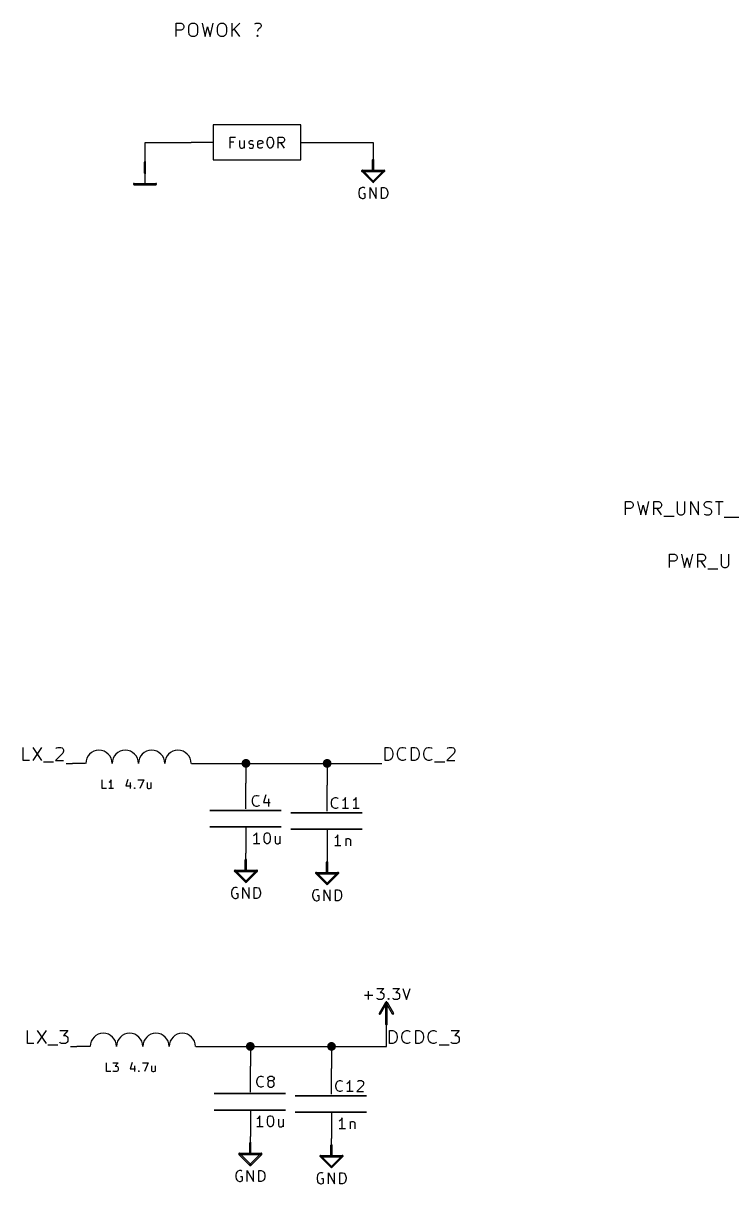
# Model space of a CAD drawing. Extents: x 12 to 829, y -582 to -12.
# Drawn here: x 26 to 108.1, y -533.8 to -399.5 of the extents above; entities that cross this region are included whole.
import ezdxf

# ---------------------------------------------------------------- set-up
doc = ezdxf.new("R2010")
doc.units = 0
doc.header["$MEASUREMENT"] = 0
doc.layers.add('BLACK', color=7, linetype='CONTINUOUS')

msp = doc.modelspace()

# ---------------------------------------------------------------- linework, layer by layer
at = {"layer": 'Black'}
for p, q in [((43.7388, -400.99), (43.7388, -399.466)), ((43.7388, -399.466), (44.323, -399.466)), ((44.323, -400.279), (43.7388, -400.279)), ((44.323, -399.466), (44.4754, -399.542)), ((44.4754, -400.202), (44.323, -400.279)), ((44.4754, -399.542), (44.5516, -399.618)), ((44.5516, -400.126), (44.4754, -400.202)), ((44.5516, -399.618), (44.6278, -399.771)), ((44.6278, -399.974), (44.5516, -400.126)), ((44.6278, -399.771), (44.6278, -399.974)), ((45.1866, -399.974), (45.2628, -399.694)), ((45.1866, -400.482), (45.1866, -399.974)), ((45.2628, -399.694), (45.4152, -399.542)), ((45.4152, -399.542), (45.5676, -399.466)), ((45.5676, -399.466), (45.847, -399.466)), ((45.847, -399.466), (45.9994, -399.542)), ((45.9994, -399.542), (46.1518, -399.694)), ((46.1518, -399.694), (46.2026, -399.974)), ((46.2026, -399.974), (46.2026, -400.482)), ((46.736, -399.466), (47.0916, -400.99)), ((47.0916, -400.99), (47.371, -399.898)), ((47.371, -399.898), (47.6758, -400.99)), ((47.6758, -400.99), (48.0314, -399.466)), ((48.5394, -399.974), (48.6156, -399.694)), ((48.5394, -400.482), (48.5394, -399.974)), ((48.6156, -399.694), (48.768, -399.542)), ((48.768, -399.542), (48.9204, -399.466)), ((48.9204, -399.466), (49.1998, -399.466)), ((49.1998, -399.466), (49.3522, -399.542)), ((49.3522, -399.542), (49.5046, -399.694)), ((49.5046, -399.694), (49.5554, -399.974)), ((49.5554, -399.974), (49.5554, -400.482)), ((50.2158, -400.99), (50.2158, -399.466)), ((51.1048, -399.466), (50.2158, -400.329)), ((51.1048, -400.99), (50.4444, -400.126)), ((52.832, -399.542), (52.9844, -399.466)), ((52.9844, -399.466), (53.34, -399.466)), ((53.213, -400.202), (53.1368, -400.329)), ((53.1368, -400.329), (53.1368, -400.406)), ((53.2892, -400.126), (53.213, -400.202)), ((53.4162, -400.05), (53.2892, -400.126)), ((53.34, -399.466), (53.4924, -399.542)), ((53.4924, -399.974), (53.4162, -400.05)), ((53.4924, -399.542), (53.5686, -399.694)), ((53.5686, -399.821), (53.4924, -399.974)), ((53.5686, -399.694), (53.5686, -399.821)), ((45.2628, -400.787), (45.1866, -400.482)), ((45.4152, -400.914), (45.2628, -400.787)), ((45.5676, -400.99), (45.4152, -400.914)), ((45.847, -400.99), (45.5676, -400.99)), ((45.9994, -400.914), (45.847, -400.99)), ((46.1518, -400.787), (45.9994, -400.914)), ((46.2026, -400.482), (46.1518, -400.787)), ((48.6156, -400.787), (48.5394, -400.482)), ((48.768, -400.914), (48.6156, -400.787)), ((48.9204, -400.99), (48.768, -400.914)), ((49.1998, -400.99), (48.9204, -400.99)), ((49.3522, -400.914), (49.1998, -400.99)), ((49.5046, -400.787), (49.3522, -400.914)), ((49.5554, -400.482), (49.5046, -400.787)), ((53.0606, -400.914), (53.1368, -400.837)), ((53.1368, -400.99), (53.0606, -400.914)), ((53.1368, -400.837), (53.213, -400.914)), ((53.1368, -400.837), (53.1368, -400.99)), ((53.213, -400.914), (53.1368, -400.99)), ((48.006, -411.226), (48.006, -415.29)), ((58.166, -411.226), (48.006, -411.226)), ((58.166, -415.29), (58.166, -411.226)), ((40.132, -415.544), (40.132, -413.258)), ((40.132, -413.258), (45.466, -413.258)), ((47.9552, -413.258), (45.466, -413.258)), ((49.9872, -413.918), (49.9872, -412.648)), ((49.9872, -412.648), (50.5968, -412.648)), ((50.419, -413.233), (49.9872, -413.233)), ((51.0794, -413.055), (51.0794, -413.715)), ((51.0794, -413.715), (51.1302, -413.842)), ((51.6128, -413.055), (51.6128, -413.918)), ((52.1716, -413.233), (52.2224, -413.131)), ((52.1716, -413.309), (52.1716, -413.233)), ((52.2224, -413.436), (52.1716, -413.309)), ((52.2224, -413.131), (52.3494, -413.055)), ((52.3494, -413.487), (52.2224, -413.436)), ((52.3494, -413.055), (52.5272, -413.055)), ((52.5272, -413.487), (52.3494, -413.487)), ((52.5272, -413.055), (52.6542, -413.131)), ((52.6542, -413.537), (52.5272, -413.487)), ((52.705, -413.664), (52.6542, -413.537)), ((52.6542, -413.842), (52.705, -413.715)), ((52.705, -413.715), (52.705, -413.664)), ((53.1876, -413.233), (53.2384, -413.131)), ((53.1876, -413.715), (53.1876, -413.233)), ((53.7718, -413.36), (53.1876, -413.487)), ((53.2384, -413.842), (53.1876, -413.715)), ((53.2384, -413.131), (53.3654, -413.055)), ((53.3654, -413.055), (53.594, -413.055)), ((53.594, -413.055), (53.721, -413.131)), ((53.721, -413.131), (53.7718, -413.233)), ((53.7718, -413.233), (53.7718, -413.36)), ((54.2798, -413.131), (54.3306, -412.877)), ((54.2798, -413.436), (54.2798, -413.131)), ((54.3306, -413.664), (54.2798, -413.436)), ((54.3306, -412.877), (54.3814, -412.75)), ((54.3814, -413.791), (54.3306, -413.664)), ((54.3814, -412.75), (54.4576, -412.699)), ((54.4576, -412.699), (54.5592, -412.648)), ((54.5592, -412.648), (54.6862, -412.648)), ((54.6862, -412.648), (54.8132, -412.699)), ((54.8132, -412.699), (54.864, -412.75)), ((54.864, -412.75), (54.9402, -412.877)), ((54.9402, -413.664), (54.864, -413.791)), ((54.9402, -412.877), (54.991, -413.131)), ((54.991, -413.436), (54.9402, -413.664)), ((54.991, -413.131), (54.991, -413.436)), ((55.5498, -413.918), (55.5498, -412.648)), ((55.5498, -412.648), (56.0324, -412.648)), ((56.0324, -413.309), (55.5498, -413.309)), ((56.261, -413.918), (55.8546, -413.309)), ((56.0324, -412.648), (56.1594, -412.699)), ((56.1594, -413.233), (56.0324, -413.309)), ((56.1594, -412.699), (56.2102, -412.75)), ((56.2102, -413.182), (56.1594, -413.233)), ((56.2102, -412.75), (56.261, -412.877)), ((56.261, -413.055), (56.2102, -413.182)), ((56.261, -412.877), (56.261, -413.055)), ((58.2168, -413.258), (60.706, -413.258)), ((60.706, -413.258), (66.548, -413.258)), ((66.548, -413.258), (66.548, -415.29)), ((51.1302, -413.842), (51.2572, -413.918)), ((51.2572, -413.918), (51.435, -413.918)), ((51.435, -413.918), (51.562, -413.842)), ((51.562, -413.842), (51.6128, -413.791)), ((52.1716, -413.842), (52.2732, -413.918)), ((52.2732, -413.918), (52.5272, -413.918)), ((52.5272, -413.918), (52.6542, -413.842)), ((53.3654, -413.918), (53.2384, -413.842)), ((53.594, -413.918), (53.3654, -413.918)), ((53.721, -413.842), (53.594, -413.918)), ((54.4576, -413.842), (54.3814, -413.791)), ((54.5592, -413.918), (54.4576, -413.842)), ((54.6862, -413.918), (54.5592, -413.918)), ((54.8132, -413.842), (54.6862, -413.918)), ((54.864, -413.791), (54.8132, -413.842)), ((40.0558, -416.814), (40.0558, -415.544)), ((40.132, -418.084), (40.132, -415.544)), ((40.2082, -416.814), (40.2082, -415.544)), ((48.006, -415.29), (58.166, -415.29)), ((66.4718, -416.56), (66.4718, -415.29)), ((66.6242, -416.56), (66.6242, -415.29)), ((66.4972, -417.881), (65.2272, -416.611)), ((65.278, -416.484), (66.548, -416.484)), ((65.278, -416.636), (66.548, -416.636)), ((66.5988, -417.779), (65.3288, -416.509)), ((67.7672, -416.509), (66.4972, -417.779)), ((66.548, -416.484), (67.818, -416.484)), ((66.548, -416.636), (67.818, -416.636)), ((67.8688, -416.611), (66.5988, -417.881)), ((38.862, -418.008), (41.402, -418.008)), ((38.862, -418.16), (41.402, -418.16)), ((64.9224, -418.795), (64.8716, -419.024)), ((64.8716, -419.024), (64.8716, -419.202)), ((64.9732, -418.668), (64.9224, -418.795)), ((65.1002, -418.541), (64.9732, -418.668)), ((65.278, -418.49), (65.1002, -418.541)), ((65.4558, -418.49), (65.278, -418.49)), ((65.5828, -418.541), (65.4558, -418.49)), ((66.1924, -419.76), (66.1924, -418.49)), ((66.1924, -418.49), (66.9036, -419.76)), ((66.9036, -419.76), (66.9036, -418.49)), ((67.5132, -419.76), (67.5132, -418.49)), ((67.5132, -418.49), (67.818, -418.49)), ((67.818, -418.49), (67.9958, -418.541)), ((67.9958, -418.541), (68.1228, -418.668)), ((68.1228, -418.668), (68.1736, -418.795)), ((68.1736, -418.795), (68.2244, -419.024)), ((68.2244, -419.024), (68.2244, -419.202)), ((64.8716, -419.202), (64.9224, -419.456)), ((64.9224, -419.456), (64.9732, -419.557)), ((64.9732, -419.557), (65.1002, -419.684)), ((65.1002, -419.684), (65.278, -419.76)), ((65.278, -419.76), (65.405, -419.76)), ((65.6336, -419.202), (65.405, -419.202)), ((65.405, -419.76), (65.5828, -419.684)), ((65.5828, -419.684), (65.6336, -419.633)), ((65.6336, -419.633), (65.6336, -419.202)), ((67.818, -419.76), (67.5132, -419.76)), ((67.9958, -419.684), (67.818, -419.76)), ((68.1228, -419.557), (67.9958, -419.684)), ((68.1736, -419.456), (68.1228, -419.557)), ((68.2244, -419.202), (68.1736, -419.456)), ((95.758, -456.362), (95.758, -454.838)), ((95.758, -454.838), (96.3422, -454.838)), ((96.3422, -454.838), (96.4946, -454.914)), ((96.4946, -454.914), (96.5708, -454.99)), ((96.5708, -454.99), (96.647, -455.143)), ((96.647, -455.346), (96.5708, -455.498)), ((96.647, -455.143), (96.647, -455.346)), ((97.155, -454.838), (97.5106, -456.362)), ((97.5106, -456.362), (97.79, -455.27)), ((97.79, -455.27), (98.0948, -456.362)), ((98.0948, -456.362), (98.4504, -454.838)), ((99.0346, -456.362), (99.0346, -454.838)), ((99.0346, -454.838), (99.6188, -454.838)), ((99.6188, -454.838), (99.7712, -454.914)), ((99.7712, -454.914), (99.8474, -454.99)), ((99.8474, -454.99), (99.9236, -455.143)), ((99.9236, -455.346), (99.8474, -455.498)), ((99.9236, -455.143), (99.9236, -455.346)), ((101.727, -454.838), (101.727, -456.082)), ((102.616, -456.082), (102.616, -454.838)), ((103.327, -456.362), (103.327, -454.838)), ((103.327, -454.838), (104.216, -456.362)), ((104.216, -456.362), (104.216, -454.838)), ((104.851, -455.143), (104.927, -454.99)), ((104.851, -455.27), (104.851, -455.143)), ((104.927, -455.422), (104.851, -455.27)), ((104.927, -454.99), (105.004, -454.914)), ((105.004, -454.914), (105.156, -454.838)), ((105.156, -454.838), (105.512, -454.838)), ((105.512, -454.838), (105.74, -454.914)), ((106.172, -454.838), (107.036, -454.838)), ((106.604, -456.362), (106.604, -454.838)), ((96.3422, -455.651), (95.758, -455.651)), ((96.4946, -455.574), (96.3422, -455.651)), ((96.5708, -455.498), (96.4946, -455.574)), ((99.6188, -455.651), (99.0346, -455.651)), ((99.9236, -456.362), (99.4156, -455.651)), ((99.7712, -455.574), (99.6188, -455.651)), ((99.8474, -455.498), (99.7712, -455.574)), ((100.203, -456.514), (101.371, -456.514)), ((101.727, -456.082), (101.803, -456.209)), ((101.803, -456.209), (101.879, -456.286)), ((101.879, -456.286), (102.032, -456.362)), ((102.032, -456.362), (102.311, -456.362)), ((102.311, -456.362), (102.464, -456.286)), ((102.464, -456.286), (102.54, -456.209)), ((102.54, -456.209), (102.616, -456.082)), ((104.851, -456.286), (105.08, -456.362)), ((105.004, -455.498), (104.927, -455.422)), ((105.156, -455.574), (105.004, -455.498)), ((105.08, -456.362), (105.435, -456.362)), ((105.435, -455.651), (105.156, -455.574)), ((105.588, -455.701), (105.435, -455.651)), ((105.435, -456.362), (105.588, -456.286)), ((105.664, -455.778), (105.588, -455.701)), ((105.588, -456.286), (105.664, -456.209)), ((105.74, -455.93), (105.664, -455.778)), ((105.664, -456.209), (105.74, -456.082)), ((105.74, -456.082), (105.74, -455.93)), ((109.728, -456.692), (107.188, -456.692)), ((100.838, -462.458), (100.838, -460.934)), ((100.838, -460.934), (101.422, -460.934)), ((101.422, -461.747), (100.838, -461.747)), ((101.422, -460.934), (101.575, -461.01)), ((101.575, -461.67), (101.422, -461.747)), ((101.575, -461.01), (101.651, -461.086)), ((101.651, -461.594), (101.575, -461.67)), ((101.651, -461.086), (101.727, -461.239)), ((101.727, -461.442), (101.651, -461.594)), ((101.727, -461.239), (101.727, -461.442)), ((102.235, -460.934), (102.591, -462.458)), ((102.591, -462.458), (102.87, -461.366)), ((102.87, -461.366), (103.175, -462.458)), ((103.175, -462.458), (103.53, -460.934)), ((104.115, -462.458), (104.115, -460.934)), ((104.115, -460.934), (104.699, -460.934)), ((104.699, -461.747), (104.115, -461.747)), ((105.004, -462.458), (104.496, -461.747)), ((104.699, -460.934), (104.851, -461.01)), ((104.851, -461.67), (104.699, -461.747)), ((104.851, -461.01), (104.927, -461.086)), ((104.927, -461.594), (104.851, -461.67)), ((104.927, -461.086), (105.004, -461.239)), ((105.004, -461.442), (104.927, -461.594)), ((105.004, -461.239), (105.004, -461.442)), ((106.807, -460.934), (106.807, -462.178)), ((107.696, -462.178), (107.696, -460.934)), ((105.283, -462.61), (106.451, -462.61)), ((106.807, -462.178), (106.883, -462.305)), ((106.883, -462.305), (106.959, -462.382)), ((106.959, -462.382), (107.112, -462.458)), ((107.112, -462.458), (107.391, -462.458)), ((107.391, -462.458), (107.544, -462.382)), ((107.544, -462.382), (107.62, -462.305)), ((107.62, -462.305), (107.696, -462.178)), ((26.035, -484.81), (26.035, -483.286)), ((27.1526, -483.286), (28.1686, -484.81)), ((28.1686, -483.286), (27.1526, -484.81)), ((29.8196, -483.438), (29.8958, -483.362)), ((29.8958, -483.362), (30.0482, -483.286)), ((30.0482, -483.286), (30.4038, -483.286)), ((30.4038, -483.286), (30.5562, -483.362)), ((30.5562, -483.362), (30.6324, -483.438)), ((30.6324, -483.438), (30.7086, -483.591)), ((30.7086, -483.591), (30.7086, -483.718)), ((67.9196, -484.81), (67.9196, -483.286)), ((67.9196, -483.286), (68.3006, -483.286)), ((68.3006, -483.286), (68.5038, -483.362)), ((68.5038, -483.362), (68.6562, -483.514)), ((68.6562, -483.514), (68.7324, -483.641)), ((69.4436, -483.641), (69.5198, -483.514)), ((69.5198, -483.514), (69.6722, -483.362)), ((69.6722, -483.362), (69.8754, -483.286)), ((69.8754, -483.286), (70.0278, -483.286)), ((70.0278, -483.286), (70.2564, -483.362)), ((70.2564, -483.362), (70.3326, -483.438)), ((70.9676, -484.81), (70.9676, -483.286)), ((70.9676, -483.286), (71.3486, -483.286)), ((71.3486, -483.286), (71.5518, -483.362)), ((71.5518, -483.362), (71.7042, -483.514)), ((71.7042, -483.514), (71.7804, -483.641)), ((72.4916, -483.641), (72.5678, -483.514)), ((72.5678, -483.514), (72.7202, -483.362)), ((72.7202, -483.362), (72.9234, -483.286)), ((72.9234, -483.286), (73.0758, -483.286)), ((73.0758, -483.286), (73.3044, -483.362)), ((73.3044, -483.362), (73.3806, -483.438)), ((75.1078, -483.438), (75.184, -483.362)), ((75.184, -483.362), (75.3364, -483.286)), ((75.3364, -483.286), (75.692, -483.286)), ((75.692, -483.286), (75.8444, -483.362)), ((75.8444, -483.362), (75.9206, -483.438)), ((75.9206, -483.438), (75.9968, -483.591)), ((75.9968, -483.591), (75.9968, -483.718)), ((26.7716, -484.81), (26.035, -484.81)), ((28.3718, -484.962), (29.5402, -484.962)), ((30.6324, -483.946), (29.7688, -484.81)), ((29.7688, -484.81), (30.7086, -484.81)), ((30.7086, -483.718), (30.6324, -483.946)), ((68.3006, -484.81), (67.9196, -484.81)), ((68.5038, -484.734), (68.3006, -484.81)), ((68.6562, -484.607), (68.5038, -484.734)), ((68.7324, -484.454), (68.6562, -484.607)), ((68.7324, -483.641), (68.8086, -483.946)), ((68.8086, -484.149), (68.7324, -484.454)), ((68.8086, -483.946), (68.8086, -484.149)), ((69.3674, -483.946), (69.4436, -483.641)), ((69.3674, -484.149), (69.3674, -483.946)), ((69.4436, -484.454), (69.3674, -484.149)), ((69.5198, -484.607), (69.4436, -484.454)), ((69.6722, -484.734), (69.5198, -484.607)), ((69.8754, -484.81), (69.6722, -484.734)), ((70.0278, -484.81), (69.8754, -484.81)), ((70.2564, -484.734), (70.0278, -484.81)), ((70.3326, -484.657), (70.2564, -484.734)), ((71.3486, -484.81), (70.9676, -484.81)), ((71.5518, -484.734), (71.3486, -484.81)), ((71.7042, -484.607), (71.5518, -484.734)), ((71.7804, -484.454), (71.7042, -484.607)), ((71.7804, -483.641), (71.8566, -483.946)), ((71.8566, -484.149), (71.7804, -484.454)), ((71.8566, -483.946), (71.8566, -484.149)), ((72.4154, -483.946), (72.4916, -483.641)), ((72.4154, -484.149), (72.4154, -483.946)), ((72.4916, -484.454), (72.4154, -484.149)), ((72.5678, -484.607), (72.4916, -484.454)), ((72.7202, -484.734), (72.5678, -484.607)), ((72.9234, -484.81), (72.7202, -484.734)), ((73.0758, -484.81), (72.9234, -484.81)), ((73.3044, -484.734), (73.0758, -484.81)), ((73.3806, -484.657), (73.3044, -484.734)), ((73.66, -484.962), (74.8284, -484.962)), ((75.9206, -483.946), (75.057, -484.81)), ((75.057, -484.81), (75.9968, -484.81)), ((75.9968, -483.718), (75.9206, -483.946)), ((30.988, -485.14), (31.75, -485.14)), ((33.2232, -485.14), (31.75, -485.14)), ((45.5168, -485.14), (46.99, -485.14)), ((46.99, -485.14), (67.564, -485.14)), ((51.816, -485.14), (51.816, -487.426)), ((61.214, -485.14), (61.214, -487.68)), ((35.179, -488.061), (35.179, -487.045)), ((36.0172, -487.299), (35.941, -487.35)), ((36.1188, -487.197), (36.0172, -487.299)), ((36.2204, -487.045), (36.1188, -487.197)), ((36.2204, -488.061), (36.2204, -487.045)), ((38.1508, -486.994), (37.9222, -487.731)), ((38.4048, -487.375), (38.4048, -488.061)), ((39.3192, -487.045), (39.9796, -487.045)), ((39.9796, -487.045), (39.5478, -488.061)), ((40.386, -487.375), (40.386, -487.909)), ((40.8178, -487.375), (40.8178, -488.061)), ((51.816, -490.423), (51.816, -487.426)), ((35.6616, -488.061), (35.179, -488.061)), ((36.4998, -488.061), (35.941, -488.061)), ((37.9222, -487.731), (38.5318, -487.731)), ((38.8874, -488.01), (38.9382, -487.959)), ((38.9382, -488.061), (38.8874, -488.01)), ((38.9382, -487.959), (38.9636, -488.01)), ((38.9382, -487.959), (38.9382, -488.061)), ((38.9636, -488.01), (38.9382, -488.061)), ((40.386, -487.909), (40.4114, -488.01)), ((40.4114, -488.01), (40.513, -488.061)), ((40.513, -488.061), (40.6654, -488.061)), ((40.6654, -488.061), (40.767, -488.01)), ((40.767, -488.01), (40.8178, -487.959)), ((52.6796, -489.026), (52.8066, -488.899)), ((52.8066, -488.899), (52.9844, -488.848)), ((52.9844, -488.848), (53.1114, -488.848)), ((53.1114, -488.848), (53.2892, -488.899)), ((53.2892, -488.899), (53.34, -488.95)), ((54.1274, -488.772), (53.848, -489.687)), ((61.214, -490.677), (61.214, -487.68)), ((52.578, -489.382), (52.6288, -489.153)), ((52.578, -489.56), (52.578, -489.382)), ((52.6288, -489.814), (52.578, -489.56)), ((52.6288, -489.153), (52.6796, -489.026)), ((52.6796, -489.915), (52.6288, -489.814)), ((52.8066, -490.042), (52.6796, -489.915)), ((52.9844, -490.118), (52.8066, -490.042)), ((53.1114, -490.118), (52.9844, -490.118)), ((53.2892, -490.042), (53.1114, -490.118)), ((53.34, -489.991), (53.2892, -490.042)), ((53.848, -489.687), (54.61, -489.687)), ((54.4322, -489.255), (54.4322, -490.118)), ((61.722, -489.636), (61.7728, -489.407)), ((61.722, -489.814), (61.722, -489.636)), ((61.7728, -490.068), (61.722, -489.814)), ((61.7728, -489.407), (61.8236, -489.28)), ((61.8236, -490.169), (61.7728, -490.068)), ((61.8236, -489.28), (61.9506, -489.153)), ((61.9506, -490.296), (61.8236, -490.169)), ((61.9506, -489.153), (62.1284, -489.102)), ((62.1284, -490.372), (61.9506, -490.296)), ((62.1284, -489.102), (62.2554, -489.102)), ((62.2554, -489.102), (62.4332, -489.153)), ((62.4332, -490.296), (62.2554, -490.372)), ((62.4332, -489.153), (62.484, -489.204)), ((62.484, -490.245), (62.4332, -490.296)), ((63.0936, -489.407), (62.992, -489.458)), ((63.2206, -489.28), (63.0936, -489.407)), ((63.3476, -489.102), (63.2206, -489.28)), ((63.3476, -490.372), (63.3476, -489.102)), ((64.3128, -489.407), (64.2112, -489.458)), ((64.4398, -489.28), (64.3128, -489.407)), ((64.5668, -489.102), (64.4398, -489.28)), ((64.5668, -490.372), (64.5668, -489.102)), ((55.88, -490.601), (47.625, -490.601)), ((47.625, -490.601), (55.88, -490.601)), ((65.278, -490.855), (57.023, -490.855)), ((57.023, -490.855), (65.278, -490.855)), ((62.2554, -490.372), (62.1284, -490.372)), ((63.7032, -490.372), (62.992, -490.372)), ((64.9224, -490.372), (64.2112, -490.372)), ((47.625, -492.506), (55.88, -492.506)), ((55.88, -492.506), (47.625, -492.506)), ((51.816, -492.557), (51.816, -495.554)), ((57.023, -492.76), (65.278, -492.76)), ((65.278, -492.76), (57.023, -492.76)), ((61.214, -492.811), (61.214, -495.808)), ((52.8066, -493.471), (52.705, -493.522)), ((52.9336, -493.344), (52.8066, -493.471)), ((53.0606, -493.166), (52.9336, -493.344)), ((53.0606, -494.436), (53.0606, -493.166)), ((53.9242, -493.649), (53.975, -493.395)), ((53.9242, -493.954), (53.9242, -493.649)), ((53.975, -494.182), (53.9242, -493.954)), ((53.975, -493.395), (54.0258, -493.268)), ((54.0258, -494.309), (53.975, -494.182)), ((54.0258, -493.268), (54.102, -493.217)), ((54.102, -494.36), (54.0258, -494.309)), ((54.102, -493.217), (54.2036, -493.166)), ((54.2036, -494.436), (54.102, -494.36)), ((54.2036, -493.166), (54.3306, -493.166)), ((54.3306, -493.166), (54.4576, -493.217)), ((54.4576, -494.36), (54.3306, -494.436)), ((54.4576, -493.217), (54.5084, -493.268)), ((54.5084, -494.309), (54.4576, -494.36)), ((54.5084, -493.268), (54.5846, -493.395)), ((54.5846, -494.182), (54.5084, -494.309)), ((54.5846, -493.395), (54.6354, -493.649)), ((54.6354, -493.954), (54.5846, -494.182)), ((54.6354, -493.649), (54.6354, -493.954)), ((55.1942, -493.573), (55.1942, -494.233)), ((55.1942, -494.233), (55.245, -494.36)), ((55.245, -494.36), (55.372, -494.436)), ((55.5498, -494.436), (55.6768, -494.36)), ((55.6768, -494.36), (55.7276, -494.309)), ((55.7276, -493.573), (55.7276, -494.436)), ((62.2046, -493.725), (62.103, -493.776)), ((62.3316, -493.598), (62.2046, -493.725)), ((62.4586, -493.42), (62.3316, -493.598)), ((62.4586, -494.69), (62.4586, -493.42)), ((63.373, -493.827), (63.373, -494.69)), ((63.373, -493.954), (63.4238, -493.903)), ((63.4238, -493.903), (63.5508, -493.827)), ((63.5508, -493.827), (63.7286, -493.827)), ((63.7286, -493.827), (63.8556, -493.903)), ((63.8556, -493.903), (63.9064, -494.005)), ((63.9064, -494.005), (63.9064, -494.69)), ((51.816, -496.316), (51.816, -495.554)), ((53.4162, -494.436), (52.705, -494.436)), ((54.3306, -494.436), (54.2036, -494.436)), ((55.372, -494.436), (55.5498, -494.436)), ((62.8142, -494.69), (62.103, -494.69)), ((51.7398, -497.586), (51.7398, -496.316)), ((51.8922, -497.586), (51.8922, -496.316)), ((61.1378, -497.84), (61.1378, -496.57)), ((61.214, -495.808), (61.214, -496.57)), ((61.2902, -497.84), (61.2902, -496.57)), ((51.7652, -498.907), (50.4952, -497.637)), ((50.546, -497.51), (51.816, -497.51)), ((50.546, -497.662), (51.816, -497.662)), ((51.8668, -498.805), (50.5968, -497.535)), ((53.0352, -497.535), (51.7652, -498.805)), ((51.816, -497.51), (53.086, -497.51)), ((51.816, -497.662), (53.086, -497.662)), ((53.1368, -497.637), (51.8668, -498.907)), ((61.1632, -499.161), (59.8932, -497.891)), ((59.944, -497.764), (61.214, -497.764)), ((59.944, -497.916), (61.214, -497.916)), ((61.2648, -499.059), (59.9948, -497.789)), ((62.4332, -497.789), (61.1632, -499.059)), ((61.214, -497.764), (62.484, -497.764)), ((61.214, -497.916), (62.484, -497.916)), ((62.5348, -497.891), (61.2648, -499.161)), ((50.2412, -499.694), (50.1904, -499.821)), ((50.3682, -499.567), (50.2412, -499.694)), ((50.546, -499.516), (50.3682, -499.567)), ((50.7238, -499.516), (50.546, -499.516)), ((50.8508, -499.567), (50.7238, -499.516)), ((51.4604, -500.786), (51.4604, -499.516)), ((51.4604, -499.516), (52.1716, -500.786)), ((52.1716, -500.786), (52.1716, -499.516)), ((52.7812, -500.786), (52.7812, -499.516)), ((52.7812, -499.516), (53.086, -499.516)), ((53.086, -499.516), (53.2638, -499.567)), ((53.2638, -499.567), (53.3908, -499.694)), ((53.3908, -499.694), (53.4416, -499.821)), ((50.1904, -499.821), (50.1396, -500.05)), ((50.1396, -500.05), (50.1396, -500.228)), ((50.1396, -500.228), (50.1904, -500.482)), ((50.1904, -500.482), (50.2412, -500.583)), ((50.2412, -500.583), (50.3682, -500.71)), ((50.3682, -500.71), (50.546, -500.786)), ((50.546, -500.786), (50.673, -500.786)), ((50.9016, -500.228), (50.673, -500.228)), ((50.673, -500.786), (50.8508, -500.71)), ((50.8508, -500.71), (50.9016, -500.659)), ((50.9016, -500.659), (50.9016, -500.228)), ((53.086, -500.786), (52.7812, -500.786)), ((53.2638, -500.71), (53.086, -500.786)), ((53.3908, -500.583), (53.2638, -500.71)), ((53.4416, -500.482), (53.3908, -500.583)), ((53.4416, -499.821), (53.4924, -500.05)), ((53.4924, -500.228), (53.4416, -500.482)), ((53.4924, -500.05), (53.4924, -500.228)), ((59.5884, -500.075), (59.5376, -500.304)), ((59.5376, -500.304), (59.5376, -500.482)), ((59.5376, -500.482), (59.5884, -500.736)), ((59.6392, -499.948), (59.5884, -500.075)), ((59.5884, -500.736), (59.6392, -500.837)), ((59.7662, -499.821), (59.6392, -499.948)), ((59.6392, -500.837), (59.7662, -500.964)), ((59.944, -499.77), (59.7662, -499.821)), ((59.7662, -500.964), (59.944, -501.04)), ((60.1218, -499.77), (59.944, -499.77)), ((59.944, -501.04), (60.071, -501.04)), ((60.2996, -500.482), (60.071, -500.482)), ((60.071, -501.04), (60.2488, -500.964)), ((60.2488, -499.821), (60.1218, -499.77)), ((60.2488, -500.964), (60.2996, -500.913)), ((60.2996, -500.913), (60.2996, -500.482)), ((60.8584, -501.04), (60.8584, -499.77)), ((60.8584, -499.77), (61.5696, -501.04)), ((61.5696, -501.04), (61.5696, -499.77)), ((62.1792, -501.04), (62.1792, -499.77)), ((62.1792, -499.77), (62.484, -499.77)), ((62.484, -501.04), (62.1792, -501.04)), ((62.484, -499.77), (62.6618, -499.821)), ((62.6618, -500.964), (62.484, -501.04)), ((62.6618, -499.821), (62.7888, -499.948)), ((62.7888, -500.837), (62.6618, -500.964)), ((62.7888, -499.948), (62.8396, -500.075)), ((62.8396, -500.736), (62.7888, -500.837)), ((62.8396, -500.075), (62.8904, -500.304)), ((62.8904, -500.482), (62.8396, -500.736)), ((62.8904, -500.304), (62.8904, -500.482)), ((66.0146, -512.47), (66.0146, -511.505)), ((66.9798, -511.2), (67.7672, -511.2)), ((67.7672, -511.2), (67.3354, -511.683)), ((67.3354, -511.683), (67.5386, -511.683)), ((67.5386, -511.683), (67.6402, -511.734)), ((67.6402, -511.734), (67.7164, -511.785)), ((67.7164, -511.785), (67.7672, -511.912)), ((68.8086, -511.2), (69.596, -511.2)), ((69.596, -511.2), (69.1642, -511.683)), ((69.1642, -511.683), (69.3674, -511.683)), ((69.3674, -511.683), (69.469, -511.734)), ((69.469, -511.734), (69.5452, -511.785)), ((69.5452, -511.785), (69.596, -511.912)), ((69.977, -511.2), (70.3834, -512.47)), ((70.3834, -512.47), (70.8152, -511.2)), ((65.532, -511.988), (66.4972, -511.988)), ((67.056, -512.394), (66.9798, -512.343)), ((67.1576, -512.47), (67.056, -512.394)), ((67.5386, -512.47), (67.1576, -512.47)), ((67.2592, -514.045), (67.9958, -512.801)), ((67.3862, -514.121), (68.1228, -512.877)), ((67.6402, -512.394), (67.5386, -512.47)), ((67.7164, -512.343), (67.6402, -512.394)), ((67.7672, -512.216), (67.7164, -512.343)), ((67.7672, -511.912), (67.7672, -512.216)), ((67.9958, -515.366), (67.9958, -512.826)), ((68.0212, -512.877), (68.7578, -514.121)), ((68.1482, -512.801), (68.8848, -514.045)), ((68.1482, -515.366), (68.1482, -512.826)), ((68.2752, -512.394), (68.326, -512.343)), ((68.326, -512.47), (68.2752, -512.394)), ((68.326, -512.343), (68.3768, -512.394)), ((68.326, -512.343), (68.326, -512.47)), ((68.3768, -512.394), (68.326, -512.47)), ((68.8848, -512.394), (68.8086, -512.343)), ((68.9864, -512.47), (68.8848, -512.394)), ((69.3674, -512.47), (68.9864, -512.47)), ((69.469, -512.394), (69.3674, -512.47)), ((69.5452, -512.343), (69.469, -512.394)), ((69.596, -512.216), (69.5452, -512.343)), ((69.596, -511.912), (69.596, -512.216)), ((68.072, -517.906), (68.072, -515.366)), ((26.543, -517.576), (26.543, -516.052)), ((27.6606, -516.052), (28.6766, -517.576)), ((28.6766, -516.052), (27.6606, -517.576)), ((30.2768, -516.052), (31.2166, -516.052)), ((31.2166, -516.052), (30.7086, -516.636)), ((30.7086, -516.636), (30.9118, -516.636)), ((30.9118, -516.636), (31.0642, -516.712)), ((31.0642, -516.712), (31.1404, -516.788)), ((31.1404, -516.788), (31.2166, -516.915)), ((31.2166, -516.915), (31.2166, -517.296)), ((68.4276, -517.576), (68.4276, -516.052)), ((68.4276, -516.052), (68.8086, -516.052)), ((68.8086, -516.052), (69.0118, -516.128)), ((69.0118, -516.128), (69.1642, -516.28)), ((69.1642, -516.28), (69.2404, -516.407)), ((69.2404, -516.407), (69.3166, -516.712)), ((69.3166, -516.915), (69.2404, -517.22)), ((69.3166, -516.712), (69.3166, -516.915)), ((69.8754, -516.712), (69.9516, -516.407)), ((69.8754, -516.915), (69.8754, -516.712)), ((69.9516, -517.22), (69.8754, -516.915)), ((69.9516, -516.407), (70.0278, -516.28)), ((70.0278, -516.28), (70.1802, -516.128)), ((70.1802, -516.128), (70.3834, -516.052)), ((70.3834, -516.052), (70.5358, -516.052)), ((70.5358, -516.052), (70.7644, -516.128)), ((70.7644, -516.128), (70.8406, -516.204)), ((71.4756, -517.576), (71.4756, -516.052)), ((71.4756, -516.052), (71.8566, -516.052)), ((71.8566, -516.052), (72.0598, -516.128)), ((72.0598, -516.128), (72.2122, -516.28)), ((72.2122, -516.28), (72.2884, -516.407)), ((72.2884, -516.407), (72.3646, -516.712)), ((72.3646, -516.915), (72.2884, -517.22)), ((72.3646, -516.712), (72.3646, -516.915)), ((72.9234, -516.712), (72.9996, -516.407)), ((72.9234, -516.915), (72.9234, -516.712)), ((72.9996, -517.22), (72.9234, -516.915)), ((72.9996, -516.407), (73.0758, -516.28)), ((73.0758, -516.28), (73.2282, -516.128)), ((73.2282, -516.128), (73.4314, -516.052)), ((73.4314, -516.052), (73.5838, -516.052)), ((73.5838, -516.052), (73.8124, -516.128)), ((73.8124, -516.128), (73.8886, -516.204)), ((75.565, -516.052), (76.5048, -516.052)), ((76.5048, -516.052), (75.9968, -516.636)), ((75.9968, -516.636), (76.2, -516.636)), ((76.2, -516.636), (76.3524, -516.712)), ((76.3524, -516.712), (76.4286, -516.788)), ((76.4286, -516.788), (76.5048, -516.915)), ((76.5048, -516.915), (76.5048, -517.296)), ((27.2796, -517.576), (26.543, -517.576)), ((28.8798, -517.728), (30.0482, -517.728)), ((30.3276, -517.5), (30.2768, -517.423)), ((30.48, -517.576), (30.3276, -517.5)), ((30.9118, -517.576), (30.48, -517.576)), ((31.0642, -517.5), (30.9118, -517.576)), ((31.1404, -517.423), (31.0642, -517.5)), ((31.2166, -517.296), (31.1404, -517.423)), ((31.496, -517.906), (32.258, -517.906)), ((33.7312, -517.906), (32.258, -517.906)), ((46.0248, -517.906), (47.498, -517.906)), ((47.498, -517.906), (68.072, -517.906)), ((52.324, -517.906), (52.324, -520.192)), ((61.722, -517.906), (61.722, -520.446)), ((68.8086, -517.576), (68.4276, -517.576)), ((69.0118, -517.5), (68.8086, -517.576)), ((69.1642, -517.373), (69.0118, -517.5)), ((69.2404, -517.22), (69.1642, -517.373)), ((70.0278, -517.373), (69.9516, -517.22)), ((70.1802, -517.5), (70.0278, -517.373)), ((70.3834, -517.576), (70.1802, -517.5)), ((70.5358, -517.576), (70.3834, -517.576)), ((70.7644, -517.5), (70.5358, -517.576)), ((70.8406, -517.423), (70.7644, -517.5)), ((71.8566, -517.576), (71.4756, -517.576)), ((72.0598, -517.5), (71.8566, -517.576)), ((72.2122, -517.373), (72.0598, -517.5)), ((72.2884, -517.22), (72.2122, -517.373)), ((73.0758, -517.373), (72.9996, -517.22)), ((73.2282, -517.5), (73.0758, -517.373)), ((73.4314, -517.576), (73.2282, -517.5)), ((73.5838, -517.576), (73.4314, -517.576)), ((73.8124, -517.5), (73.5838, -517.576)), ((73.8886, -517.423), (73.8124, -517.5)), ((74.168, -517.728), (75.3364, -517.728)), ((75.6158, -517.5), (75.565, -517.423)), ((75.7682, -517.576), (75.6158, -517.5)), ((76.2, -517.576), (75.7682, -517.576)), ((76.3524, -517.5), (76.2, -517.576)), ((76.4286, -517.423), (76.3524, -517.5)), ((76.5048, -517.296), (76.4286, -517.423)), ((35.687, -520.827), (35.687, -519.811)), ((36.3982, -519.811), (37.0078, -519.811)), ((37.0078, -519.811), (36.6776, -520.192)), ((38.6588, -519.76), (38.4302, -520.497)), ((39.8272, -519.811), (40.4876, -519.811)), ((40.4876, -519.811), (40.0558, -520.827)), ((36.1696, -520.827), (35.687, -520.827)), ((36.449, -520.776), (36.3982, -520.725)), ((36.5252, -520.827), (36.449, -520.776)), ((36.83, -520.827), (36.5252, -520.827)), ((36.6776, -520.192), (36.83, -520.192)), ((36.83, -520.192), (36.9316, -520.243)), ((36.9316, -520.776), (36.83, -520.827)), ((36.9316, -520.243), (36.9824, -520.294)), ((36.9824, -520.725), (36.9316, -520.776)), ((36.9824, -520.294), (37.0078, -520.395)), ((37.0078, -520.624), (36.9824, -520.725)), ((37.0078, -520.395), (37.0078, -520.624)), ((38.4302, -520.497), (39.0398, -520.497)), ((38.9128, -520.141), (38.9128, -520.827)), ((39.3954, -520.776), (39.4462, -520.725)), ((39.4462, -520.827), (39.3954, -520.776)), ((39.4462, -520.725), (39.4716, -520.776)), ((39.4462, -520.725), (39.4462, -520.827)), ((39.4716, -520.776), (39.4462, -520.827)), ((40.894, -520.141), (40.894, -520.675)), ((40.894, -520.675), (40.9194, -520.776)), ((40.9194, -520.776), (41.021, -520.827)), ((41.021, -520.827), (41.1734, -520.827)), ((41.1734, -520.827), (41.275, -520.776)), ((41.275, -520.776), (41.3258, -520.725)), ((41.3258, -520.141), (41.3258, -520.827)), ((52.324, -523.189), (52.324, -520.192)), ((61.722, -523.443), (61.722, -520.446)), ((53.086, -521.894), (53.1368, -521.665)), ((53.086, -522.072), (53.086, -521.894)), ((53.1368, -522.326), (53.086, -522.072)), ((53.1368, -521.665), (53.1876, -521.538)), ((53.1876, -522.427), (53.1368, -522.326)), ((53.1876, -521.538), (53.3146, -521.411)), ((53.3146, -522.554), (53.1876, -522.427)), ((53.3146, -521.411), (53.4924, -521.36)), ((53.4924, -522.63), (53.3146, -522.554)), ((53.4924, -521.36), (53.6194, -521.36)), ((53.6194, -521.36), (53.7972, -521.411)), ((53.7972, -522.554), (53.6194, -522.63)), ((53.7972, -521.411), (53.848, -521.462)), ((53.848, -522.503), (53.7972, -522.554)), ((54.356, -521.589), (54.4068, -521.462)), ((54.356, -521.665), (54.356, -521.589)), ((54.4068, -521.767), (54.356, -521.665)), ((54.4068, -522.021), (54.356, -522.148)), ((54.356, -522.148), (54.356, -522.376)), ((54.356, -522.376), (54.4068, -522.503)), ((54.4068, -521.462), (54.4576, -521.411)), ((54.4576, -521.843), (54.4068, -521.767)), ((54.4576, -521.945), (54.4068, -522.021)), ((54.4068, -522.503), (54.4576, -522.554)), ((54.4576, -521.411), (54.5846, -521.36)), ((54.5846, -521.894), (54.4576, -521.843)), ((54.5846, -521.894), (54.4576, -521.945)), ((54.4576, -522.554), (54.5846, -522.63)), ((54.5846, -521.36), (54.8386, -521.36)), ((54.8386, -521.894), (54.5846, -521.894)), ((54.8386, -521.36), (54.9402, -521.411)), ((54.9402, -521.843), (54.8386, -521.894)), ((54.9402, -521.945), (54.8386, -521.894)), ((54.8386, -522.63), (54.9402, -522.554)), ((54.9402, -521.411), (55.0164, -521.462)), ((55.0164, -521.767), (54.9402, -521.843)), ((55.0164, -522.021), (54.9402, -521.945)), ((54.9402, -522.554), (55.0164, -522.503)), ((55.0164, -521.462), (55.0672, -521.589)), ((55.0672, -521.665), (55.0164, -521.767)), ((55.0672, -522.148), (55.0164, -522.021)), ((55.0164, -522.503), (55.0672, -522.376)), ((55.0672, -521.589), (55.0672, -521.665)), ((55.0672, -522.376), (55.0672, -522.148)), ((62.23, -522.402), (62.2808, -522.173)), ((62.23, -522.58), (62.23, -522.402)), ((62.2808, -522.834), (62.23, -522.58)), ((62.2808, -522.173), (62.3316, -522.046)), ((62.3316, -522.046), (62.4586, -521.919)), ((62.4586, -521.919), (62.6364, -521.868)), ((62.6364, -521.868), (62.7634, -521.868)), ((62.7634, -521.868), (62.9412, -521.919)), ((62.9412, -521.919), (62.992, -521.97)), ((63.6016, -522.173), (63.5, -522.224)), ((63.7286, -522.046), (63.6016, -522.173)), ((63.8556, -521.868), (63.7286, -522.046)), ((63.8556, -523.138), (63.8556, -521.868)), ((65.3796, -522.402), (64.643, -523.138)), ((64.7192, -521.97), (64.77, -521.919)), ((64.77, -521.919), (64.897, -521.868)), ((64.897, -521.868), (65.2018, -521.868)), ((65.2018, -521.868), (65.3034, -521.919)), ((65.3034, -521.919), (65.3796, -521.97)), ((65.3796, -521.97), (65.4304, -522.097)), ((65.4304, -522.224), (65.3796, -522.402)), ((65.4304, -522.097), (65.4304, -522.224)), ((56.388, -523.367), (48.133, -523.367)), ((48.133, -523.367), (56.388, -523.367)), ((53.6194, -522.63), (53.4924, -522.63)), ((54.5846, -522.63), (54.8386, -522.63)), ((65.786, -523.621), (57.531, -523.621)), ((57.531, -523.621), (65.786, -523.621)), ((62.3316, -522.935), (62.2808, -522.834)), ((62.4586, -523.062), (62.3316, -522.935)), ((62.6364, -523.138), (62.4586, -523.062)), ((62.7634, -523.138), (62.6364, -523.138)), ((62.9412, -523.062), (62.7634, -523.138)), ((62.992, -523.011), (62.9412, -523.062)), ((64.2112, -523.138), (63.5, -523.138)), ((64.643, -523.138), (65.4304, -523.138)), ((48.133, -525.272), (56.388, -525.272)), ((56.388, -525.272), (48.133, -525.272)), ((52.324, -525.323), (52.324, -528.32)), ((53.1876, -526.237), (53.086, -526.288)), ((53.3146, -526.11), (53.1876, -526.237)), ((53.4416, -525.932), (53.3146, -526.11)), ((53.4416, -527.202), (53.4416, -525.932)), ((54.3052, -526.415), (54.356, -526.161)), ((54.3052, -526.72), (54.3052, -526.415)), ((54.356, -526.161), (54.4068, -526.034)), ((54.4068, -526.034), (54.483, -525.983)), ((54.483, -525.983), (54.5846, -525.932)), ((54.5846, -525.932), (54.7116, -525.932)), ((54.7116, -525.932), (54.8386, -525.983)), ((54.8386, -525.983), (54.8894, -526.034)), ((54.8894, -526.034), (54.9656, -526.161)), ((54.9656, -526.161), (55.0164, -526.415)), ((55.0164, -526.415), (55.0164, -526.72)), ((55.5752, -526.339), (55.5752, -526.999)), ((56.1086, -526.339), (56.1086, -527.202)), ((57.531, -525.526), (65.786, -525.526)), ((65.786, -525.526), (57.531, -525.526)), ((61.722, -525.577), (61.722, -528.574)), ((62.7126, -526.491), (62.611, -526.542)), ((62.8396, -526.364), (62.7126, -526.491)), ((62.9666, -526.186), (62.8396, -526.364)), ((62.9666, -527.456), (62.9666, -526.186)), ((63.881, -526.593), (63.881, -527.456)), ((63.9318, -526.669), (64.0588, -526.593)), ((64.0588, -526.593), (64.2366, -526.593)), ((64.2366, -526.593), (64.3636, -526.669)), ((53.7972, -527.202), (53.086, -527.202)), ((54.356, -526.948), (54.3052, -526.72)), ((54.4068, -527.075), (54.356, -526.948)), ((54.483, -527.126), (54.4068, -527.075)), ((54.5846, -527.202), (54.483, -527.126)), ((54.7116, -527.202), (54.5846, -527.202)), ((54.8386, -527.126), (54.7116, -527.202)), ((54.8894, -527.075), (54.8386, -527.126)), ((54.9656, -526.948), (54.8894, -527.075)), ((55.0164, -526.72), (54.9656, -526.948)), ((55.5752, -526.999), (55.626, -527.126)), ((55.626, -527.126), (55.753, -527.202)), ((55.753, -527.202), (55.9308, -527.202)), ((55.9308, -527.202), (56.0578, -527.126)), ((56.0578, -527.126), (56.1086, -527.075)), ((63.3222, -527.456), (62.611, -527.456)), ((63.881, -526.72), (63.9318, -526.669)), ((64.3636, -526.669), (64.4144, -526.771)), ((64.4144, -526.771), (64.4144, -527.456)), ((52.2478, -530.352), (52.2478, -529.082)), ((52.324, -529.082), (52.324, -528.32)), ((52.4002, -530.352), (52.4002, -529.082)), ((61.722, -529.336), (61.722, -528.574)), ((52.2732, -531.673), (51.0032, -530.403)), ((51.054, -530.276), (52.324, -530.276)), ((51.054, -530.428), (52.324, -530.428)), ((52.3748, -531.571), (51.1048, -530.301)), ((53.5432, -530.301), (52.2732, -531.571)), ((52.324, -530.276), (53.594, -530.276)), ((52.324, -530.428), (53.594, -530.428)), ((53.6448, -530.403), (52.3748, -531.673)), ((60.452, -530.53), (61.722, -530.53)), ((61.7728, -531.825), (60.5028, -530.555)), ((61.6458, -530.606), (61.6458, -529.336)), ((62.9412, -530.555), (61.6712, -531.825)), ((61.722, -530.53), (62.992, -530.53)), ((61.7982, -530.606), (61.7982, -529.336)), ((61.6712, -531.927), (60.4012, -530.657)), ((60.452, -530.682), (61.722, -530.682)), ((61.722, -530.682), (62.992, -530.682)), ((63.0428, -530.657), (61.7728, -531.927)), ((50.6984, -532.587), (50.6476, -532.816)), ((50.6476, -532.816), (50.6476, -532.994)), ((50.6476, -532.994), (50.6984, -533.248)), ((50.7492, -532.46), (50.6984, -532.587)), ((50.6984, -533.248), (50.7492, -533.349)), ((50.8762, -532.333), (50.7492, -532.46)), ((51.054, -532.282), (50.8762, -532.333)), ((51.2318, -532.282), (51.054, -532.282)), ((51.4096, -532.994), (51.181, -532.994)), ((51.3588, -532.333), (51.2318, -532.282)), ((51.4096, -533.425), (51.4096, -532.994)), ((51.9684, -533.552), (51.9684, -532.282)), ((51.9684, -532.282), (52.6796, -533.552)), ((52.6796, -533.552), (52.6796, -532.282)), ((53.2892, -533.552), (53.2892, -532.282)), ((53.2892, -532.282), (53.594, -532.282)), ((53.594, -532.282), (53.7718, -532.333)), ((53.7718, -532.333), (53.8988, -532.46)), ((53.8988, -532.46), (53.9496, -532.587)), ((53.9496, -533.248), (53.8988, -533.349)), ((53.9496, -532.587), (54.0004, -532.816)), ((54.0004, -532.994), (53.9496, -533.248)), ((54.0004, -532.816), (54.0004, -532.994)), ((60.0964, -532.841), (60.0456, -533.07)), ((60.0456, -533.07), (60.0456, -533.248)), ((60.0456, -533.248), (60.0964, -533.502)), ((60.1472, -532.714), (60.0964, -532.841)), ((60.2742, -532.587), (60.1472, -532.714)), ((60.452, -532.536), (60.2742, -532.587)), ((60.6298, -532.536), (60.452, -532.536)), ((60.8076, -533.248), (60.579, -533.248)), ((60.7568, -532.587), (60.6298, -532.536)), ((60.8076, -533.679), (60.8076, -533.248)), ((61.3664, -533.806), (61.3664, -532.536)), ((61.3664, -532.536), (62.0776, -533.806)), ((62.0776, -533.806), (62.0776, -532.536)), ((62.6872, -533.806), (62.6872, -532.536)), ((62.6872, -532.536), (62.992, -532.536)), ((62.992, -532.536), (63.1698, -532.587)), ((63.1698, -532.587), (63.2968, -532.714)), ((63.2968, -532.714), (63.3476, -532.841)), ((63.3476, -532.841), (63.3984, -533.07)), ((63.3984, -533.248), (63.3476, -533.502)), ((63.3984, -533.07), (63.3984, -533.248)), ((50.7492, -533.349), (50.8762, -533.476)), ((50.8762, -533.476), (51.054, -533.552)), ((51.054, -533.552), (51.181, -533.552)), ((51.181, -533.552), (51.3588, -533.476)), ((51.3588, -533.476), (51.4096, -533.425)), ((53.594, -533.552), (53.2892, -533.552)), ((53.7718, -533.476), (53.594, -533.552)), ((53.8988, -533.349), (53.7718, -533.476)), ((60.0964, -533.502), (60.1472, -533.603)), ((60.1472, -533.603), (60.2742, -533.73)), ((60.2742, -533.73), (60.452, -533.806)), ((60.452, -533.806), (60.579, -533.806)), ((60.579, -533.806), (60.7568, -533.73)), ((60.7568, -533.73), (60.8076, -533.679)), ((62.992, -533.806), (62.6872, -533.806)), ((63.1698, -533.73), (62.992, -533.806)), ((63.2968, -533.603), (63.1698, -533.73)), ((63.3476, -533.502), (63.2968, -533.603))]:
    msp.add_line(p, q, dxfattribs=at)
at = {"layer": 'Black', "const_width": 0.508}
for points in [[(51.562, -485.14, 1), (52.07, -485.14, 1)], [(60.96, -485.14, 1), (61.468, -485.14, 1)], [(52.07, -517.906, 1), (52.578, -517.906, 1)], [(61.468, -517.906, 1), (61.976, -517.906, 1)]]:
    msp.add_lwpolyline(points, format="xyb", close=True, dxfattribs=at)
at = {"layer": 'Black'}
for centre, radius, start, end in [((40.132, -415.544), 0.0762, 360, 540), ((66.548, -415.29), 0.0762, 360, 540), ((40.132, -416.814), 0.0762, 180, 360), ((65.278, -416.56), 0.0762, 405, 585), ((65.278, -416.56), 0.0762, 90, 270), ((66.548, -416.56), 0.0762, 90, 270), ((66.548, -416.56), 0.0762, 180, 360), ((66.548, -417.83), 0.0762, 495, 675), ((66.548, -417.83), 0.0762, 225, 405), ((66.548, -416.56), 0.0762, 270, 450), ((67.818, -416.56), 0.0762, 315, 495), ((67.818, -416.56), 0.0762, 270, 450), ((38.862, -418.084), 0.0762, 90, 270), ((41.402, -418.084), 0.0762, 270, 450), ((34.798, -485.14), 1.524, -359.9, -180.1), ((37.846, -485.14), 1.524, -359.9, -180.1), ((40.894, -485.14), 1.524, -359.9, -180.1), ((43.942, -485.14), 1.524, -359.9, -180.1), ((51.816, -496.316), 0.0762, 360, 540), ((61.214, -496.57), 0.0762, 360, 540), ((50.546, -497.586), 0.0762, 405, 585), ((50.546, -497.586), 0.0762, 90, 270), ((51.816, -497.586), 0.0762, 90, 270), ((51.816, -497.586), 0.0762, 180, 360), ((51.816, -497.586), 0.0762, 270, 450), ((53.086, -497.586), 0.0762, 315, 495), ((53.086, -497.586), 0.0762, 270, 450), ((59.944, -497.84), 0.0762, 405, 585), ((59.944, -497.84), 0.0762, 90, 270), ((61.214, -497.84), 0.0762, 90, 270), ((61.214, -497.84), 0.0762, 180, 360), ((61.214, -497.84), 0.0762, 270, 450), ((62.484, -497.84), 0.0762, 315, 495), ((62.484, -497.84), 0.0762, 270, 450), ((51.816, -498.856), 0.0762, 495, 675), ((51.816, -498.856), 0.0762, 225, 405), ((61.214, -499.11), 0.0762, 495, 675), ((61.214, -499.11), 0.0762, 225, 405), ((68.072, -512.826), 0.0762, 360, 540), ((68.072, -512.826), 0.0762, 30.9638, 210.964), ((68.072, -512.826), 0.0762, 329.036, 509.036), ((67.31, -514.096), 0.0762, 149.036, 329.036), ((68.834, -514.096), 0.0762, 210.964, 390.964), ((68.072, -515.366), 0.0762, 180, 360), ((35.306, -517.906), 1.524, -359.9, -180.1), ((38.354, -517.906), 1.524, -359.9, -180.1), ((41.402, -517.906), 1.524, -359.9, -180.1), ((44.45, -517.906), 1.524, -359.9, -180.1), ((52.324, -529.082), 0.0762, 360, 540), ((61.722, -529.336), 0.0762, 360, 540), ((51.054, -530.352), 0.0762, 405, 585), ((51.054, -530.352), 0.0762, 90, 270), ((52.324, -530.352), 0.0762, 90, 270), ((52.324, -530.352), 0.0762, 180, 360), ((52.324, -530.352), 0.0762, 270, 450), ((53.594, -530.352), 0.0762, 315, 495), ((53.594, -530.352), 0.0762, 270, 450), ((60.452, -530.606), 0.0762, 405, 585), ((60.452, -530.606), 0.0762, 90, 270), ((61.722, -530.606), 0.0762, 90, 270), ((61.722, -530.606), 0.0762, 180, 360), ((61.722, -530.606), 0.0762, 270, 450), ((62.992, -530.606), 0.0762, 315, 495), ((62.992, -530.606), 0.0762, 270, 450), ((52.324, -531.622), 0.0762, 495, 675), ((52.324, -531.622), 0.0762, 225, 405), ((61.722, -531.876), 0.0762, 495, 675), ((61.722, -531.876), 0.0762, 225, 405)]:
    msp.add_arc(centre, radius, start, end, dxfattribs=at)

doc.saveas('drawing.dxf')
